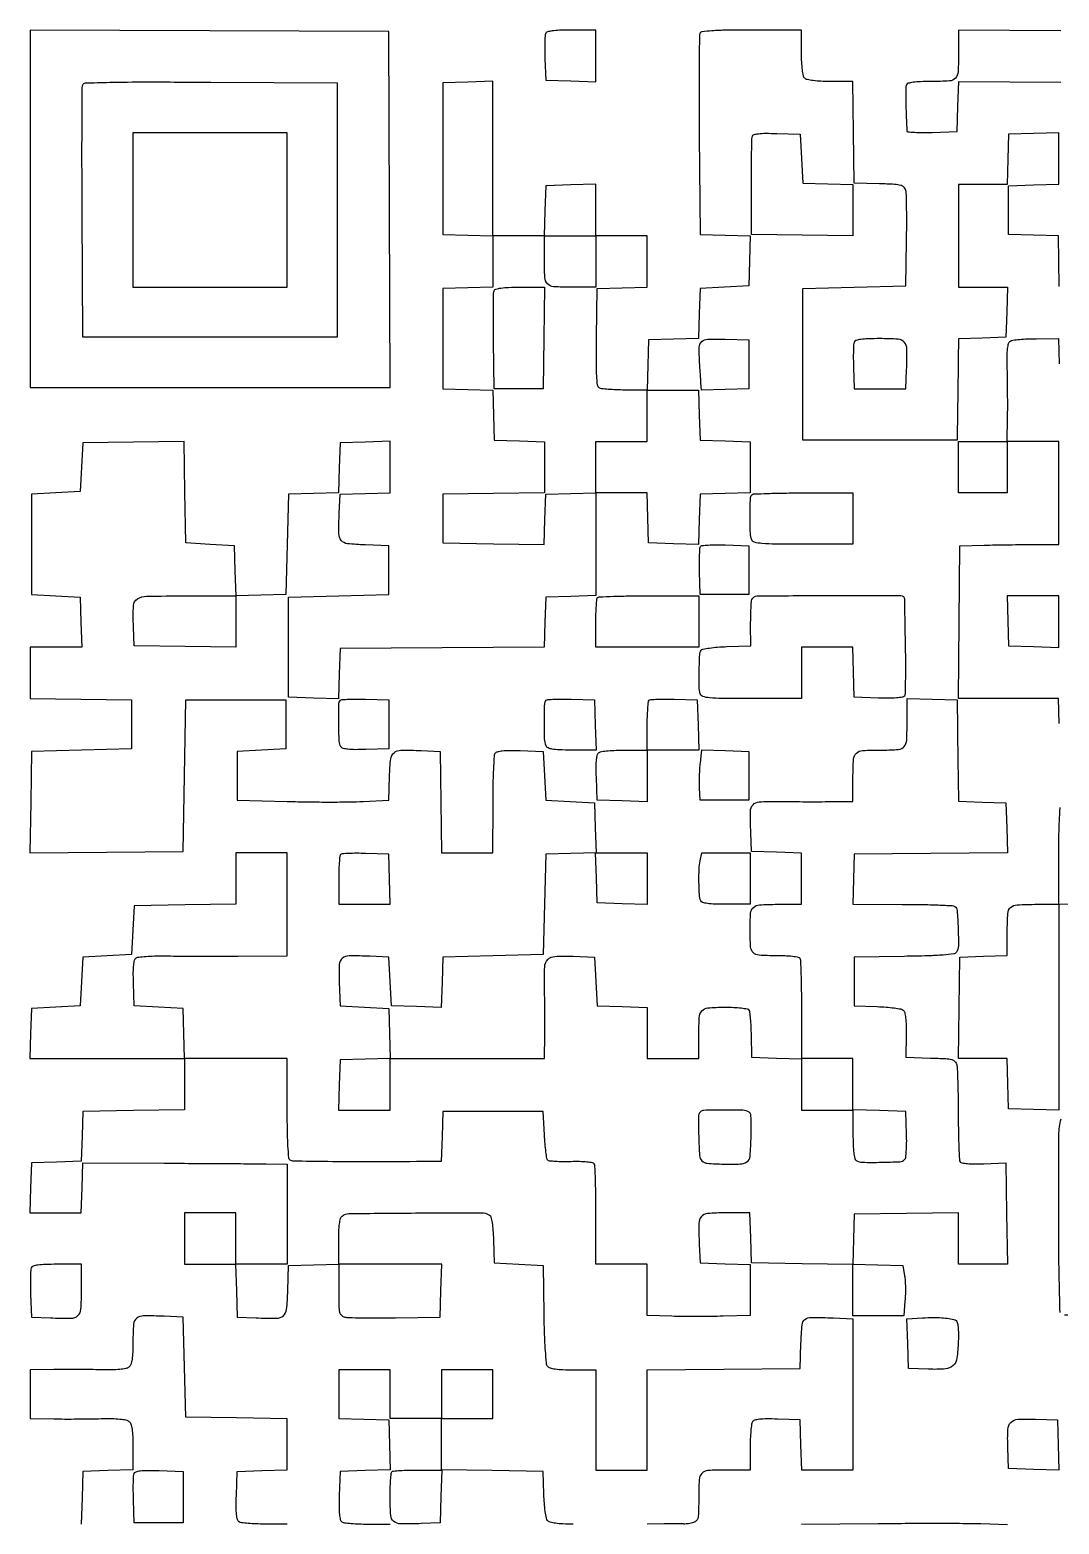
# Model space of a CAD drawing. Extents: x 156 to 936, y 100 to 969.
# Drawn here: x 156 to 536, y 417 to 969 of the extents above; entities that cross this region are included whole.
import ezdxf

# ---------------------------------------------------------------- set-up
doc = ezdxf.new("R2010")
doc.units = 0

msp = doc.modelspace()

# ---------------------------------------------------------------- linework, layer by layer
for points in [[(536.228072, 874.212764), (535.956143, 892.925529), (526.728072, 893.212764), (517.5, 893.5), (517.5, 902.5), (517.5, 911.5), (526.75, 911.787526), (536, 912.075052), (536, 921.575052), (536, 931.075052), (526.75, 930.787526), (517.5, 930.5), (517.212474, 921.25), (516.924948, 912), (507.962474, 912), (499, 912), (499, 893), (499, 874), (508.037526, 874), (517.075052, 874), (516.787526, 864.75), (516.5, 855.5), (507.75, 855.211067), (499, 854.922134), (498.894264, 847.211067, 0.000061), (498.843605, 843.483388, 0.000027), (498.77721, 838.533876, 0.000026), (498.707231, 833.27557, 0.000035), (498.644264, 828.5), (498.5, 817.5), (470, 817.5), (441.5, 817.5), (441.5, 845.5), (441.5, 873.5), (460.5, 874), (479.5, 874.5), (479.785515, 891, 0.003277), (479.855189, 897.481673, 0.004518), (479.827014, 903.303077, 0.002906), (479.730855, 908.186613, 0.054074), (479.52585, 909.712602, 0.131433), (478.84946, 910.942081, 0.13999), (477.664351, 911.633757, 0.049911), (475.361414, 911.982731, 0.00489), (469.740334, 912.212602), (460.5, 912.5), (460.227935, 931.25), (459.955869, 950), (451.677935, 950, -0.011128), (448.160339, 950.078297, -0.02036), (445.302088, 950.322482, -0.021115), (443.138697, 950.689753, -0.144751), (442.2, 951.2, -0.144849), (441.689458, 952.139671, -0.021091), (441.322289, 954.306878, -0.020332), (441.07823, 957.171507, -0.011084), (441, 960.7), (441, 969), (422.468615, 969, 0.003177), (413.352511, 968.942067, 0.013293), (407.871599, 968.726584, 0.013697), (404.282969, 968.390888, 0.27776), (403.455882, 967.745626, 0.08996), (403.263662, 966.729558, 0.000435), (403.193108, 956.139135, 0.001991), (403.171286, 944.07602, 0.001256), (403.237267, 929.995626), (403.5, 893.5), (412.787023, 893.211984), (422.074046, 892.923969), (421.787023, 883.711984), (421.5, 874.5), (412.5, 874), (403.5, 873.5), (403.212964, 864.287036), (402.925929, 855.074071), (393.712964, 854.787036), (384.5, 854.5), (384.212474, 845.25), (383.924948, 836), (375.712474, 836.015313, -0.008897), (372.476049, 836.07894, -0.011918), (369.546121, 836.258725, -0.009165), (367.125862, 836.509994, -0.111454), (366.253044, 836.822448, -0.227096), (365.625285, 837.827267, -0.01462), (365.332656, 841.363473, -0.013443), (365.19043, 846.740947, -0.00333), (365.253044, 855.557135), (365.5, 873.5), (374.75, 873.787526), (384, 874.075052), (384, 883.537526), (384, 893), (374.5, 893), (365, 893), (365, 902.537526), (365, 912.075052), (355.75, 911.787526), (346.5, 911.5), (346.212474, 902.25), (345.924948, 893), (336.462474, 893), (327, 893), (327, 921.537526), (327, 950.075052), (317.75, 949.787526), (308.5, 949.5), (308.5, 921.5), (308.5, 893.5), (317.75, 893.212474), (327, 892.924948), (327, 883.5), (327, 874.075052), (317.75, 873.787526), (308.5, 873.5), (308.5, 855), (308.5, 836.5), (317.712964, 836.212964), (326.925929, 835.925929), (327.212964, 826.712964), (327.5, 817.5), (336.75, 817.212474), (346, 816.924948), (346, 807.484539), (346, 798.044131), (327.25, 797.772065), (308.5, 797.5), (308.5, 788.5), (308.5, 779.5), (327.212184, 779.228074), (345.924368, 778.956148), (346.212184, 788.228074), (346.5, 797.5), (355.75, 797.787526), (365, 798.075052), (365, 779.075052), (365, 760.075052), (355.75, 759.787526), (346.5, 759.5), (346.212633, 750.261989), (345.925266, 741.023977), (308.212633, 740.761989), (270.5, 740.5), (270.211984, 731.212977), (269.923969, 721.925954), (260.711984, 722.212977), (251.5, 722.5), (251.5, 741), (251.5, 759.5), (270, 760), (288.5, 760.5), (288.5, 769.5), (288.5, 778.5), (279.759315, 778.788797, -0.017722), (273.222155, 779.237089, -0.198326), (270.97509, 780.45151, -0.170867), (270.062458, 782.988791, -0.012477), (270.199088, 790.520917), (270.5, 797.5), (279.75, 797.787526), (289, 798.075052), (289, 807.575052), (289, 817.075052), (279.75, 816.787526), (270.5, 816.5), (270.212964, 807.287036), (269.925929, 798.074071), (260.712964, 797.787036), (251.5, 797.5), (251, 779), (250.5, 760.5), (241.288016, 760.212977), (232.076031, 759.925954), (231.788016, 769.212977), (231.5, 778.5), (222.5, 779), (213.5, 779.5), (213.227854, 798.271984), (212.955708, 817.043968), (194.227854, 816.771984), (175.5, 816.5), (175, 807.5), (174.5, 798.5), (165.5, 798), (156.5, 797.5), (156.5, 779), (156.5, 760.5), (165.5, 760), (174.5, 759.5), (174.787526, 750.25), (175.075052, 741), (165.537526, 741), (156, 741), (156, 731.522065), (156, 722.044131), (174.75, 721.772065), (193.5, 721.5), (193.5, 712.5), (193.5, 703.5), (175, 703), (156.5, 702.5), (156.227877, 683.734389), (155.955755, 664.968778), (184.227877, 665.234389), (212.5, 665.5), (213, 693.5), (213.5, 721.5), (232, 721.5), (250.5, 721.5), (250.5, 712.5), (250.5, 703.5), (241.5, 703), (232.5, 702.5), (232.5, 693.5), (232.5, 684.5), (251, 684, 0.003566), (258.77954, 683.845261, 0.003189), (266.85625, 683.79375, 0.003198), (274.112136, 683.840166, 0.009948), (279, 684), (288.5, 684.5), (288.788797, 693.240685, -0.017722), (289.237089, 699.777845, -0.198326), (290.45151, 702.02491, -0.170867), (292.988791, 702.937542, -0.012477), (300.520917, 702.800912), (307.5, 702.5), (307.772065, 683.75), (308.044131, 665), (317.522065, 665), (327, 665), (327.015313, 682.75, -0.004304), (327.080621, 689.645645, -0.006444), (327.267102, 695.665785, -0.002999), (327.521621, 700.767033, -0.128063), (327.850966, 701.793098, -0.187221), (328.659703, 702.389362, -0.039341), (330.4185, 702.721251, -0.027159), (333.085459, 702.864234, -0.008519), (337.085653, 702.793098), (345.5, 702.5), (346, 693.5), (346.5, 684.5), (355.5, 684), (364.5, 683.5), (364.787023, 674.288016), (365.074046, 665.076031), (355.787023, 664.788016), (346.5, 664.5), (346, 646), (345.5, 627.5), (327, 627), (308.5, 626.5), (308.211984, 617.212977), (307.923969, 607.925954), (298.711984, 608.212977), (289.5, 608.5), (289, 617.5), (288.5, 626.5), (281.520917, 626.800912, 0.011928), (273.817355, 626.949111, 0.176334), (271.321246, 626.027485, 0.210428), (270.229016, 623.784833, 0.017872), (270.211486, 617.221282), (270.5, 608.5), (279.5, 608), (288.5, 607.5), (288.787023, 598.288016), (289.074046, 589.076031), (279.787023, 588.788016), (270.5, 588.5), (270.212474, 579.25), (269.924948, 570), (279.462474, 570), (289, 570), (289, 579.5), (289, 589), (317.5, 589), (346, 589), (346.122144, 597.75, 0.003038), (346.153703, 601.753975, 0.001737), (346.145636, 606.588588, 0.001735), (346.103752, 611.451836, 0.002881), (346.030594, 615.551575, -0.017424), (346.112573, 622.844456, -0.179666), (347.269424, 625.568326, -0.194263), (349.877858, 626.764253, -0.020896), (356.655204, 626.793771), (364.5, 626.5), (365, 617.5), (365.5, 608.5), (374.75, 608.212474), (384, 607.924948), (384, 598.462474), (384, 589), (393.5, 589), (403, 589), (403.013655, 596.25, -0.010655), (403.19575, 604.099993, -0.160781), (404.153126, 606.617981, -0.205868), (406.336734, 607.761924, -0.019128), (412.557614, 608, -0.01084), (415.958553, 607.926258, -0.019247), (418.751673, 607.697136, -0.016697), (420.895478, 607.364952, -0.210557), (421.554317, 606.912114, -0.109792), (421.825858, 606.131757, -0.00723), (422.06931, 603.746173, -0.010197), (422.262003, 600.867865, -0.007428), (422.363334, 597.662114), (422.5, 589.5), (431.75, 589.212474), (441, 588.924948), (441, 579.462474), (441, 570), (450.5, 570), (460, 570), (460, 561.059017, 0.009092), (460.071526, 557.125895, 0.021572), (460.303972, 554.208388, 0.023581), (460.659974, 552.131932, 0.202781), (461.192952, 551.380749, 0.13423), (463.505526, 550.698926, 0.00926), (470.377017, 550.689822, 0.007674), (477.344406, 550.91664, 0.186495), (479.088492, 551.688492, 0.166479), (479.471692, 552.47083, 0.012692), (479.710148, 554.843809, 0.016209), (479.834305, 557.773473, 0.011194), (479.792979, 561.092979), (479.5, 569.5), (469.75, 569.786212), (460, 570.072424), (460, 579.536212), (460, 589), (450.532373, 589), (441.064746, 589), (441.076904, 607.023438, 0.003131), (441.037917, 614.001818, 0.004817), (440.908199, 620.039357, 0.001738), (440.728735, 625.225373, 0.129595), (440.485514, 626.023438, 0.219165), (439.902812, 626.409984, 0.011344), (437.611148, 626.713135, 0.016271), (434.785146, 626.929164, 0.01094), (431.547972, 627, -0.01509), (425.30928, 627.188329, -0.182621), (423.158712, 628.15289, -0.183703), (422.189918, 630.295982, -0.015302), (422, 636.5, -0.015844), (422.197642, 642.735543, -0.190499), (423.202154, 644.870043, -0.177094), (425.429165, 645.821854, -0.013336), (432.106989, 646), (441, 646), (441, 655.462474), (441, 664.924948), (431.766636, 665.212474), (422.533273, 665.5), (422.259885, 672.5, -0.011584), (422.136037, 680.304047, -0.179356), (423.070675, 682.770371, -0.203902), (425.338486, 683.869572, -0.015568), (432.283591, 683.993956, 0.001591), (436.481493, 683.951794, 0.000931), (441.509867, 683.926657, 0.000931), (446.541436, 683.920241, 0.001582), (450.75, 683.936029), (460, 684), (460, 692.893011, -0.014665), (460.198113, 699.646231, -0.194364), (461.24447, 701.853934, -0.176212), (463.577471, 702.827723, -0.011643), (470.974799, 703, 0.019031), (476.874375, 703.224628, 0.206061), (478.939568, 704.306484, 0.161183), (479.841747, 706.687438, 0.010646), (480, 714.119313), (480, 722.075052), (489.25, 721.787526), (498.5, 721.5), (498.602346, 711, 0.000532), (498.652286, 706.380562, 0.000372), (498.718001, 701.172374, 0.000375), (498.788442, 696.180403, 0.00078), (498.852346, 692.288933), (499, 684.077866), (507.75, 683.788933), (516.5, 683.5), (516.787319, 674.265637), (517.074638, 665.031273), (488.787319, 664.765637), (460.5, 664.5), (460.212474, 655.25), (459.924948, 646), (478.212474, 645.984687, -0.003745), (485.301379, 645.92565, -0.005707), (491.454034, 645.758058, -0.002311), (496.70545, 645.530695, -0.135033), (497.60977, 645.234687, -0.23256), (498.49147, 643.726486, -0.009064), (498.848058, 637.116739, -0.011585), (498.930014, 630.613007, -0.143652), (498.216722, 628.273353, -0.220398), (497.225521, 627.657888, -0.011022), (493.324524, 627.267417, -0.012153), (487.658867, 626.964505, -0.003574), (478.955416, 626.773353), (460.5, 626.5), (460.5, 617.5), (460.5, 608.5), (468.950164, 608.206324, -0.01033), (472.273243, 608.022038, -0.013955), (475.266567, 607.709706, -0.010933), (477.721351, 607.329309, -0.130005), (478.586626, 606.928107, -0.168196), (479.099514, 606.081721, -0.024501), (479.429917, 604.06686, -0.022152), (479.621495, 601.304706, -0.010387), (479.636462, 597.721783), (479.5, 589.5), (488.65068, 589.213788, -0.004934), (494.218248, 588.984632, -0.050526), (496.495492, 588.635871, -0.142034), (497.663039, 587.943739, -0.131275), (498.322948, 586.713788, -0.047631), (498.531524, 585.191853, -0.002607), (498.704378, 580.364628, -0.00403), (498.833977, 574.610249, -0.002932), (498.888992, 568.20835, 0.003668), (498.952593, 561.889474, 0.005564), (499.109337, 556.396648, 0.002309), (499.316871, 551.71216, 0.126844), (499.576676, 550.875936, 0.219217), (500.217775, 550.450743, 0.017729), (502.276562, 550.205515, 0.019776), (504.99214, 550.08717, 0.010493), (508.359952, 550.144362), (516.5, 550.453552), (516.772065, 531.726776), (517.044131, 513), (508.022065, 513), (499, 513), (499, 522.521593), (499, 532.043186), (479.75, 531.771593), (460.5, 531.5), (460.212184, 522.228074), (459.924368, 512.956148), (441.212184, 513.228074), (422.5, 513.5), (422.212474, 522.75), (421.924948, 532), (412.981526, 532, 0.016964), (406.260327, 531.771894, 0.202443), (403.988149, 530.625306, 0.176255), (403.057899, 528.116254, 0.012303), (403.199088, 520.479083), (403.5, 513.5), (412.75, 513.212474), (422, 512.924948), (422, 503.528888), (422, 494.132827), (412.075991, 493.816413, -0.004663), (407.617069, 493.715858, -0.002926), (402.401087, 493.677407, -0.002936), (397.265615, 493.699755, -0.005361), (393.075991, 493.787526), (384, 494.075052), (384, 503.537526), (384, 513), (374.523613, 513), (365.047227, 513), (365.051288, 531.050714, 0.003231), (365.007682, 538.041898, 0.004958), (364.870744, 544.095796, 0.00184), (364.682619, 549.288663, 0.129131), (364.430969, 550.111695, 0.219823), (363.827839, 550.510702, 0.014565), (361.710195, 550.771568, 0.018453), (359.030313, 550.923247, 0.011517), (355.885042, 550.912567, -0.008774), (352.796804, 550.885144, -0.012776), (350.075499, 550.978302, -0.008297), (347.830937, 551.150042, -0.174061), (347.231748, 551.430394, -0.159367), (346.922462, 552.03563, -0.006508), (346.568076, 554.491158, -0.010794), (346.244694, 557.453603, -0.007386), (346, 560.828809), (345.5, 569.5), (327, 569.5), (308.5, 569.5), (308.212474, 560.25), (307.924948, 551), (301.212474, 550.951185, -0.001432), (281.309919, 550.863468, -0.003074), (265.961076, 550.934165, -0.000849), (253.365917, 551.091005, -0.13568), (252.032187, 551.480107, -0.240216), (251.566363, 552.247228, -0.005045), (251.272641, 556.820523, -0.0094), (251.064434, 562.724877, -0.004112), (251, 570.559017), (251, 589), (232.037526, 589), (213.075052, 589), (212.787526, 598.25), (212.5, 607.5), (203.5, 608), (194.5, 608.5), (194.206902, 616.914347, -0.008596), (194.136507, 620.907409, -0.026958), (194.279866, 623.586062, -0.038734), (194.611928, 625.362412, -0.181947), (195.206902, 626.19197, -0.120467), (196.126887, 626.526614, -0.009289), (198.763903, 626.765956, -0.012296), (201.958477, 626.917321, -0.009065), (205.5, 626.933705, 0.002388), (210.170268, 626.892946, 0.000734), (217.217187, 626.875455, 0.000735), (225.102818, 626.879046, 0.000805), (232.75, 626.906082), (251, 627), (251, 646), (251, 665), (241.5, 665), (232, 665), (232, 655.522065), (232, 646.044131), (213.25, 645.772065), (194.5, 645.5), (194, 636.5), (193.5, 627.5), (184.5, 627), (175.5, 626.5), (175, 617.5), (174.5, 608.5), (165.5, 608), (156.5, 607.5), (156.212474, 598.25), (155.924948, 589), (184.462474, 589), (213, 589), (213, 579.522065), (213, 570.044131), (194.25, 569.772065), (175.5, 569.5), (175.212964, 560.287036), (174.925929, 551.074071), (165.712964, 550.787036), (156.5, 550.5), (156.212474, 541.25), (155.924948, 532), (165.424948, 532), (174.924948, 532), (175.212474, 541.248169), (175.5, 550.496338), (205.5, 550.348304, -0.000188), (217.554241, 550.284288, -0.000222), (228.964063, 550.214341, -0.000194), (238.600613, 550.147256, -0.001393), (243.25, 550.100135), (251, 550), (251, 531.5), (251, 513), (241.5, 513), (232, 513), (232, 522.5), (232, 532), (222.5, 532), (213, 532), (213, 522.5), (213, 513), (222.463788, 513), (231.927576, 513), (232.213788, 503.25), (232.5, 493.5), (239.479083, 493.199088, 0.012739), (247.057347, 493.065605, 0.177046), (249.578192, 494.009645, 0.194277), (250.776454, 496.321238, 0.015844), (251.212602, 503.259666), (251.5, 512.5), (260.75, 512.787526), (270, 513.075052), (270, 503.556578, 0.00425), (270.050577, 497.606054, 0.050975), (270.322472, 495.329307, 0.154902), (270.991558, 494.182324, 0.128893), (272.25, 493.528795, 0.049486), (273.795196, 493.336648, 0.002715), (278.685938, 493.24178, 0.004191), (284.515654, 493.209231, 0.003049), (291, 493.266925), (307.5, 493.514364), (307.786212, 503.257182), (308.072424, 513), (289.036212, 513), (270, 513), (270, 521.377555, -0.009872), (270.075175, 525.184752, -0.024465), (270.321412, 527.962811, -0.030876), (270.715192, 529.914841, -0.155557), (271.307714, 530.840416, -0.172165), (273.771249, 531.744531, -0.001021), (298.346689, 531.958592, -0.001185), (322.739421, 532.063443, -0.143043), (325.706033, 531.203211, -0.192511), (326.236142, 530.466973, -0.020666), (326.666981, 528.366876, -0.020908), (327.005666, 525.539229, -0.010675), (327.206033, 521.968156), (327.5, 513.5), (336.5, 513), (345.5, 512.5), (345.773792, 494.573796, 0.004527), (345.958517, 486.981462, 0.009449), (346.267561, 481.0752, 0.006421), (346.652029, 476.509893, 0.150078), (347.146237, 475.323796, 0.153905), (348.081684, 474.720689, 0.032122), (350.017003, 474.32229, 0.024916), (352.787976, 474.075082, 0.00979), (356.622445, 474), (365, 474), (365, 455.5), (365, 437), (374.5, 437), (384, 437), (384, 455.484427), (384, 473.968853), (412.25, 474.234427), (440.5, 474.5), (440.786669, 483.685254, -0.013132), (441.18339, 490.581664, -0.207053), (442.270805, 492.610274, -0.172071), (444.58522, 493.401964, -0.008534), (452.75, 493.170996), (460, 492.841992), (460, 464.920996), (460, 437), (450.537526, 437), (441.075052, 437), (440.787526, 446.25), (440.5, 455.5), (432.085653, 455.793098, 0.008519), (428.085459, 455.864234, 0.027159), (425.4185, 455.721251, 0.039341), (423.659703, 455.389362, 0.187221), (422.850966, 454.793098, 0.110402), (422.527533, 453.894283, 0.00954), (422.267102, 451.45641, 0.012203), (422.081041, 448.504112, 0.00917), (422.015313, 445.25), (422, 437), (413.106989, 437, 0.01475), (406.350267, 436.800634, 0.195308), (404.143171, 435.748727, 0.175386), (403.171021, 433.404021, 0.011451), (403, 425.937265, -0.005764), (402.943979, 421.077717, -0.060922), (402.658365, 419.118341, -0.161094), (401.975579, 418.089448, -0.105278), (400.685529, 417.457209, -0.015141), (399.730818, 417.248099, -0.015674), (398.776123, 417.099904, -0.015567), (397.943723, 417.023508, -0.062768), (397.435529, 417.056578, 0.042762), (396.804888, 417.122964, 0.0027), (394.938874, 417.149103, 0.003958), (392.712152, 417.150641, 0.00293), (390.25, 417.118421), (384, 417)], [(536.75, 968.762025), (499, 969.02405), (499, 961.093813, -0.011312), (498.830651, 953.609312, -0.173805), (497.865827, 951.25823, -0.196652), (495.672762, 950.201945, -0.015129), (489, 950, 0.008379), (484.954631, 949.932203, 0.025168), (482.202541, 949.700922, 0.032951), (480.379936, 949.331378, 0.23992), (479.739193, 948.75, 0.090615), (479.502623, 947.466415, 0.003458), (479.528925, 942.590933, 0.006579), (479.667368, 937.156575, 0.006524), (479.948955, 931.712474, 0.372169), (480.250474, 931.406032, 0.006805), (482.702193, 931.240745, 0.013204), (485.699745, 931.158894, 0.007992), (489.25, 931.212474), (498.5, 931.5), (498.787684, 940.761988), (499.075369, 950.023977), (536.787684, 949.761988)], [(536.212474, 712.75), (535.924948, 722), (517.446901, 722), (498.968853, 722), (499.234427, 750.25), (499.5, 778.5), (508.5, 778.698134, -0.00132), (512.614249, 778.777843, -0.000758), (517.573438, 778.853302, -0.000758), (522.556383, 778.91401, -0.001265), (526.75, 778.948134), (536, 779), (536, 798), (536, 817), (526.5, 817), (517, 817), (517, 807.5), (517, 798), (508, 798), (499, 798), (499, 807.5), (499, 817), (508, 817), (517, 817), (517.122144, 825.75, 0.003161), (517.152891, 829.776166, 0.001758), (517.142088, 834.684163, 0.001753), (517.096273, 839.651677, 0.002836), (517.018516, 843.876937, -0.007207), (516.974178, 848.467306, -0.026256), (517.140898, 851.375954, -0.040433), (517.500978, 853.242428, -0.18574), (518.146372, 854.111625, -0.108718), (519.076736, 854.449362, -0.010157), (521.514786, 854.721909, -0.012665), (524.468397, 854.916195, -0.009623), (527.712474, 854.984687), (535.924948, 855), (536.212474, 845.75)], [(545.75, 645.786212), (536, 646.072424), (536, 607.998686), (536, 569.924948), (526.75, 570.212474), (517.5, 570.5), (517.212474, 579.75), (516.924948, 589), (507.940409, 589), (498.955869, 589), (499.227935, 607.75), (499.5, 626.5), (508.25, 626.788933), (517, 627.077866), (517, 635.931944, -0.014894), (517.200408, 642.658416, -0.19588), (518.254392, 644.860357, -0.17474), (520.602433, 645.829699, -0.011383), (528.081787, 646), (536, 646), (536.015313, 663.75, -0.00409), (536.077624, 670.640992, -0.006156), (536.255038, 676.646265, -0.002746), (536.496678, 681.746807, -0.128991)], [(536.502521, 495.19705, -0.000587), (536.249445, 505.783854, -0.003523), (536.061133, 517.792195, -0.002159), (536, 531.952028, -0.001396), (536.08054, 560.805854, -0.062941), (536.861723, 566.72132, -0.277448)], [(559.834841, 494.029084, -0.000258), (538.117412, 494.226348, -0.136838)], [(251, 417), (242.75, 417.015313, -0.009158), (239.496014, 417.080961, -0.01219), (236.544105, 417.266784, -0.009524), (234.10652, 417.526866, -0.110447), (233.208654, 417.849883, -0.190691), (232.608404, 418.675579, -0.03736), (232.278743, 420.518036, -0.025891), (232.136581, 423.325344, -0.007874), (232.208654, 427.58457), (232.5, 436.5), (241.75, 436.787526), (251, 437.075052), (251, 446.515461), (251, 455.955869), (232.25, 456.227935), (213.5, 456.5), (213, 475), (212.5, 493.5), (205.520917, 493.800912, 0.012016), (197.939407, 493.94543, 0.168764), (195.408279, 493.051937, 0.207706), (194.243617, 490.855132, 0.019477), (194, 484.603393, -0.009151), (193.925743, 480.546487, -0.029029), (193.669293, 477.845007, -0.043917), (193.226388, 476.038788, -0.138329), (192.52542, 475.021097, -0.125079), (191.410811, 474.491098, -0.024523), (189.197251, 474.165701, -0.020936), (186.185347, 473.999712, -0.00977), (182.27542, 474.024538, 0.003165), (178.282314, 474.10265, 0.001862), (173.507467, 474.148043, 0.001862), (168.735023, 474.157869, 0.00318), (164.75, 474.125886), (156, 474), (156, 465), (156, 456), (164.75, 455.874114, 0.00318), (168.735023, 455.842131, 0.001862), (173.507467, 455.851957, 0.001862), (178.282314, 455.89735, 0.003165), (182.27542, 455.975462, -0.00977), (186.185347, 456.000288, -0.020936), (189.197251, 455.834299, -0.024523), (191.410811, 455.508902, -0.125079), (192.52542, 454.978903, -0.138222), (193.226128, 453.962049, -0.04395), (193.669114, 452.158273, -0.02907), (193.925674, 449.461633, -0.009183), (194, 445.415081), (194, 437.075052), (184.75, 436.787526), (175.5, 436.5), (175.213788, 426.75), (174.927576, 417)], [(356.622445, 417, -0.009913), (352.828796, 417.07522, -0.024242), (350.047251, 417.320981, -0.030268), (348.086773, 417.712511, -0.156365), (347.166121, 418.299836, -0.126595), (346.728174, 419.227989, -0.012295), (346.317974, 421.700081, -0.014976), (345.984907, 424.718637, -0.011302), (345.793676, 428.049836), (345.5, 436.5), (326.75, 436.772065), (308, 437.044131), (308, 446.522065), (308, 456), (317.5, 456), (327, 456), (327, 465), (327, 474), (317.5, 474), (308, 474), (308, 465), (308, 456), (298.5, 456), (289, 456), (289, 465), (289, 474), (279.5, 474), (270, 474), (270, 465.037526), (270, 456.075052), (279.25, 455.787526), (288.5, 455.5), (288.787023, 446.288016), (289.074046, 437.076031), (279.787023, 436.788016), (270.5, 436.5), (270.208654, 427.58457, 0.007874), (270.136581, 423.325344, 0.025891), (270.278743, 420.518036, 0.03736), (270.608404, 418.675579, 0.190691), (271.208654, 417.849883, 0.110589), (272.107413, 417.52683, 0.009469), (274.555128, 417.266784, 0.012148), (277.519159, 417.080958, 0.009118), (280.787526, 417.015313), (289.075052, 417)], [(441, 416.940048), (469.25, 417.220024, -0.001325), (480.783196, 417.303751, -0.001412), (492.076378, 417.32391, -0.001341), (501.792436, 417.287766, -0.006558), (507.286606, 417.180521), (517.073213, 416.861042)]]:
    msp.add_lwpolyline(points, format="xyb")
for points in [[(156, 903.007138), (156, 837), (222.50719, 837), (289.014379, 837), (288.75719, 902.75), (288.5, 968.5), (222.25, 968.757138), (156, 969.014276)], [(194, 902.5), (194, 874), (222.5, 874), (251, 874), (251, 902.5), (251, 931), (222.5, 931), (194, 931)], [(403.212474, 826.75), (403.5, 817.5), (412.75, 817.212474), (422, 816.924948), (422, 807.5), (422, 798.075052), (412.75, 797.787526), (403.5, 797.5), (403.211984, 788.212977), (402.923969, 778.925954), (393.711984, 779.212977), (384.5, 779.5), (384.212474, 788.75), (383.924948, 798), (374.462474, 798), (365, 798), (365, 807.5), (365, 817), (374.5, 817), (384, 817), (384, 826.5), (384, 836), (393.462474, 836), (402.924948, 836)], [(517.212474, 750.75), (517.5, 741.5), (526.75, 741.212474), (536, 740.924948), (536, 750.462474), (536, 760), (526.462474, 760), (516.924948, 760)], [(384, 655.462474), (384, 645.924948), (374.75, 646.212474), (365.5, 646.5), (365.212474, 655.75), (364.924948, 665), (374.462474, 665), (384, 665)]]:
    msp.add_lwpolyline(points, close=True)
for points in [[(346.423642, 967.661609, 0.079281), (346.235027, 966.7687, 0.006579), (346.147568, 964.392336, 0.008656), (346.129541, 961.539392, 0.006569), (346.205027, 958.411609), (346.5, 950.5), (355.75, 950.212474), (365, 949.924948), (365, 959.462474), (365, 969), (355.968615, 969, 0.007593), (351.620517, 968.933967, 0.027242), (348.854544, 968.698735, 0.041413), (347.106941, 968.304101, 0.228749)], [(269.5, 902.5), (269.5, 855.5), (222.5, 855.5), (175.5, 855.5), (175.239372, 901.5, -0.000997), (175.174287, 919.225103, -0.001596), (175.197198, 934.357597, -0.000282), (175.267665, 947.72814, -0.090314), (175.461789, 948.759906, -0.301449), (176.45055, 949.464468, -0.003096), (185.402033, 949.70934, -0.005599), (198.68089, 949.841585, -0.001079), (222.722417, 949.759906), (269.5, 949.5)], [(441, 921.5), (441.5, 912.5), (450.75, 912.212474), (460, 911.924948), (460, 902.440409), (460, 892.955869), (441.25, 893.227935), (422.5, 893.5), (422.460651, 911, -0.002203), (422.475321, 917.799453, -0.003299), (422.553475, 923.73748, -0.001385), (422.667872, 928.814374, -0.070992), (422.831901, 929.787164, -0.248186), (423.449389, 930.392504, -0.044716), (425.080103, 930.722304, -0.028298), (427.698804, 930.862798, -0.007572), (431.87125, 930.787164), (440.5, 930.5)], [(365, 883.5), (365, 874), (356.106989, 874, -0.014768), (349.349521, 874.199638, -0.195511), (347.14255, 875.252746, -0.175208), (346.170753, 877.599988, -0.01141), (346, 885.081787), (346, 893), (355.5, 893), (365, 893)], [(345.772065, 855.25), (345.5, 836.5), (336.5, 836.5), (327.5, 836.5), (327.225464, 853.964868, -0.00274), (327.155987, 860.750713, -0.004104), (327.176436, 866.676938, -0.001758), (327.253208, 871.73586, -0.087149), (327.444079, 872.714868, -0.2363), (328.10895, 873.322323, -0.035616), (329.929577, 873.700895, -0.025612), (332.735833, 873.93322, -0.007847), (336.99068, 874), (346.044131, 874)], [(421.5, 845.5), (421.5, 836.5), (412.75, 836.211067), (404, 835.922134), (403.823034, 838.711067, 0.00016), (403.734995, 840.091575, 0.000062), (403.612271, 842.002626, 0.000061), (403.478817, 844.072803, 0.000076), (403.354048, 846, -0.019169), (403.200644, 851.794099, -0.20491), (404.131282, 853.900149, -0.183063), (406.356057, 854.810411, -0.014831), (412.778718, 854.788514), (421.5, 854.5)], [(460.423642, 853.661609, 0.079281), (460.235027, 852.7687, 0.006579), (460.147568, 850.392336, 0.008656), (460.129541, 847.539392, 0.006569), (460.205027, 844.411609), (460.5, 836.5), (470, 836.5), (479.5, 836.5), (479.800912, 843.479083, 0.012339), (479.941666, 851.122302, 0.177112), (479.007131, 853.629027, 0.201815), (476.726183, 854.773583, 0.016701), (469.949563, 855, 0.007616), (465.61172, 854.933926, 0.027288), (462.850944, 854.698627, 0.041485), (461.106344, 854.303902, 0.228601)], [(460, 788.525), (460, 779.05), (441.597395, 779.05, -0.002514), (431.346015, 779.101544, -0.017926), (426.388782, 779.329265, -0.034195), (423.587946, 779.752906, -0.251592), (422.597395, 780.606787, -0.084754), (422.091631, 783.136808, -0.008086), (422.015597, 789.456773, -0.004872), (422.106811, 796.025636, -0.192779), (422.666667, 797.333333, -0.188134), (423.281849, 797.603258, -0.001621), (428.522917, 797.804167, -0.005368), (434.591013, 797.951878, -0.0034), (441.666667, 798), (460, 798)], [(421.5, 769.5), (421.5, 760.5), (412.5, 760.5), (403.5, 760.5), (403.330618, 768.975933, -0.005686), (403.302149, 772.282408, -0.008252), (403.358371, 775.200527, -0.004713), (403.468939, 777.645449, -0.12539), (403.662954, 778.263665, -0.236181), (404.169727, 778.576718, -0.008101), (406.563419, 778.752477, -0.013647), (409.47423, 778.839244, -0.008923), (412.832337, 778.787732), (421.5, 778.5)], [(232, 750.452935), (232, 740.955869), (213.25, 741.227935), (194.5, 741.5), (194.199088, 748.479083, -0.019909), (194.173151, 756.395602, -0.254894), (195.635435, 758.859043, -0.130519), (199.053619, 759.828541, -0.0042), (213.512777, 759.95), (232, 759.95)], [(403, 750.5), (403, 741), (384, 741), (365, 741), (365, 749.833333, -0.007039), (365.048334, 753.266524, -0.010477), (365.195833, 756.267708, -0.005871), (365.400808, 758.76784, -0.174709), (365.666667, 759.333333, -0.188134), (366.281849, 759.603258, -0.001621), (371.522917, 759.804167, -0.005368), (377.591013, 759.951878, -0.0034), (384.666667, 760), (403, 760)], [(478.996615, 758.749713, 0.004919), (479.003213, 757.824195, 0.000091), (479.08684, 752.948162, 0.000224), (479.187941, 747.262191, 0.00015), (479.308517, 740.754669, -0.003712), (479.382559, 734.261455, -0.005648), (479.341288, 728.621012, -0.002303), (479.229472, 723.806107, -0.1322), (478.977332, 722.963323, -0.221925), (478.314025, 722.528318, -0.016231), (476.089238, 722.279852, -0.018513), (473.138565, 722.156621, -0.009346), (469.41543, 722.208654), (460.5, 722.5), (460.212474, 731.75), (459.924948, 741), (450.462474, 741), (441, 741), (441, 731.5), (441, 722), (422.567388, 722, -0.002169), (411.650563, 722.04735, -0.020823), (407.008319, 722.281122, -0.052782), (404.570161, 722.76882, -0.246354), (403.590114, 723.75, -0.071797), (403.16783, 726.393879, -0.009013), (403.185219, 732.20665, -0.006597), (403.388275, 738.139646, -0.127222), (403.929301, 739.885607, -0.211805), (404.543297, 740.305467, -0.010897), (406.973319, 740.698988, -0.015773), (409.967544, 741.021235, -0.010652), (413.397831, 741.207902), (422.229663, 741.5), (422.202392, 749.396392, -0.005979), (422.228932, 752.517044, -0.007877), (422.331981, 755.361112, -0.005938), (422.483473, 757.730614, -0.072799), (422.68184, 758.613271, -0.308386), (424.619375, 759.9563, -0.001359), (451.111985, 760.092473, -0.001272), (477.664264, 760.089244, -0.414226)], [(288.5, 712.5), (288.5, 703.5), (280.085653, 703.206902, -0.008519), (276.085459, 703.135766, -0.027159), (273.4185, 703.278749, -0.039341), (271.659703, 703.610638, -0.187221), (270.850966, 704.206902, -0.132115), (270.196599, 706.302816, -0.007818), (270.033661, 713.012925, -0.006174), (270.059, 719.850027, -0.194743), (270.702644, 721.369311, -0.179987), (271.290922, 721.638564, -0.007016), (273.709672, 721.781547, -0.011703), (276.626528, 721.84459, -0.007913), (279.952644, 721.785977), (288.5, 721.5)], [(364.787526, 712.25), (365.075052, 703), (356.144515, 703, -0.006687), (351.443624, 703.062877, -0.034414), (348.851928, 703.311272, -0.069706), (347.347501, 703.782488, -0.192751), (346.606989, 704.581787, -0.084655), (346.08856, 707.17253, -0.008573), (346.016396, 713.476416, -0.005234), (346.122173, 720.019072, -0.192), (346.702644, 721.369311, -0.179987), (347.290922, 721.638564, -0.007016), (349.709672, 721.781547, -0.011703), (352.626528, 721.84459, -0.007913), (355.952644, 721.785977), (364.5, 721.5)], [(402.787526, 712.25), (403.075052, 703), (393.537526, 703), (384, 703), (384, 693.462474), (384, 683.924948), (374.75, 684.212474), (365.5, 684.5), (365.206902, 692.914347, -0.008519), (365.135766, 696.914541, -0.027159), (365.278749, 699.5815, -0.039341), (365.610638, 701.340297, -0.187221), (366.206902, 702.149034, -0.110402), (367.105717, 702.472467, -0.00954), (369.54359, 702.732898, -0.012203), (372.495888, 702.918959, -0.00917), (375.75, 702.984687), (384, 703), (384, 711.833333, -0.007416), (384.050964, 715.269043, -0.010972), (384.206402, 718.278277, -0.006396), (384.422807, 720.77838, -0.173269), (384.702644, 721.369311, -0.179987), (385.290922, 721.638564, -0.007016), (387.709672, 721.781547, -0.011703), (390.626528, 721.84459, -0.007913), (393.952644, 721.785977), (402.5, 721.5)], [(421.5, 693.5), (421.5, 684.5), (412.5, 684.5), (403.5, 684.5), (403.293277, 689, -0.013382), (403.253676, 691.068315, -0.007486), (403.310521, 693.58445, -0.007464), (403.444134, 696.127779, -0.012037), (403.642271, 698.287489), (404.197988, 703.074978), (412.848994, 702.787489), (421.5, 702.5)], [(270.702644, 664.369311, 0.173269), (270.422807, 663.77838, 0.006396), (270.206402, 661.278277, 0.010972), (270.050964, 658.269043, 0.007416), (270, 654.833333), (270, 646), (279.537526, 646), (289.075052, 646), (288.787526, 655.25), (288.5, 664.5), (279.952644, 664.785977, 0.007913), (276.626528, 664.84459, 0.011703), (273.709672, 664.781547, 0.007016), (271.290922, 664.638564, 0.179987)], [(422, 655.5), (422, 646), (413.106989, 646, -0.008183), (408.999226, 646.067235, -0.025086), (406.225561, 646.297682, -0.033081), (404.398354, 646.666538, -0.245417), (403.767828, 647.25, -0.070925), (403.292609, 649.579824, -0.010814), (403.112139, 654.330259, -0.012256), (403.151304, 659.126816, -0.045914), (403.524856, 662.113171), (404.158911, 665), (413.079455, 665), (422, 665)], [(403.666667, 569.333333, 0.198122), (402.911167, 567.517209, 0.008111), (403.006385, 560.29393, 0.008491), (403.340169, 553.102962, 0.182495), (404.2, 551.2, 0.180408), (406.138803, 550.314522, 0.012504), (412.240874, 550.030931, 0.014364), (418.301807, 550.075127, 0.13313), (420.782635, 550.844499, 0.236882), (421.998322, 552.871735, 0.01358), (422.35626, 560.348846, 0.012504), (422.323712, 567.862885, 0.30279), (421.168213, 569.490482, 0.087368), (418.747916, 569.958736, 0.006449), (411.97146, 569.98529, 0.003813), (404.914749, 569.86811, 0.192623)], [(156.425484, 511.666411, 0.080166), (156.236697, 510.764851, 0.006003), (156.150171, 508.252242, 0.008183), (156.131923, 505.23728, 0.006125), (156.206869, 501.916411), (156.5, 493.5), (163.479083, 493.199088, 0.012592), (171.160839, 493.061514, 0.182794), (173.653143, 494.024951, 0.197528), (174.784382, 496.365033, 0.015066), (175, 503.519052), (175, 513), (165.968615, 513, 0.007617), (161.629722, 512.933896, 0.027101), (158.860688, 512.698919, 0.040888), (157.107171, 512.305742, 0.229424)], [(479.071037, 508.791996, -0.025492), (479.270105, 506.982518, -0.010843), (479.360118, 504.545257, -0.010696), (479.344039, 501.935333, -0.013798), (479.211925, 499.541996), (478.75234, 494), (469.37617, 494), (460, 494), (460, 503.537526), (460, 513.075052), (469.235282, 512.787526), (478.470563, 512.5)], [(497.802816, 492.427595, -0.235691), (498.406737, 491.848308, -0.051103), (498.762344, 490.402463, -0.03207), (498.935335, 488.098056, -0.009318), (498.907449, 484.53455, -0.026247), (498.414187, 478.299256, -0.173453), (497.006921, 475.562248, -0.172802), (494.179971, 474.332994, -0.026009), (487.902383, 474.232918), (480.5, 474.5), (480.213149, 483.698997), (479.926298, 492.897993), (485.713149, 493.232946, -0.011481), (489.562398, 493.367172, -0.019606), (492.777148, 493.279353, -0.023358), (495.491479, 492.970704, -0.035443)], [(535.788029, 446.211971), (536.076058, 436.923942), (526.788029, 437.211971), (517.5, 437.5), (517.206229, 445.344796, -0.019645), (517.218611, 452.021195, -0.185166), (518.333807, 454.605942, -0.189669), (520.876766, 455.748898, -0.020771), (527.403945, 455.787955), (535.5, 455.5)], [(212.5, 427), (212.5, 417.5), (203.5, 417.5), (194.5, 417.5), (194.206869, 425.916411, -0.006302), (194.133034, 429.240092, -0.008368), (194.154586, 432.263749, -0.006236), (194.246163, 434.782919, -0.079567), (194.440516, 435.705582, -0.223026), (195.127629, 436.365906, -0.052692), (196.721288, 436.72456, -0.030138), (199.346429, 436.871248, -0.007134), (203.733647, 436.789171), (212.5, 436.5)], [(307.786212, 427.25), (307.5, 417.5), (300.520917, 417.199088, -0.012237), (292.895358, 417.057107, -0.174635), (290.381795, 417.979302, -0.203616), (289.231347, 420.234987, -0.017475), (289, 426.852385, -0.007054), (289.048334, 430.278272, -0.010497), (289.195833, 433.273305, -0.005892), (289.400823, 435.768035, -0.174651), (289.666667, 436.333333, -0.174818), (290.232528, 436.599218, -0.005832), (292.742929, 436.804167, -0.010439), (295.755805, 436.951668, -0.00701), (299.202879, 437), (308.072424, 437)]]:
    msp.add_lwpolyline(points, format="xyb", close=True)

doc.saveas('drawing.dxf')
